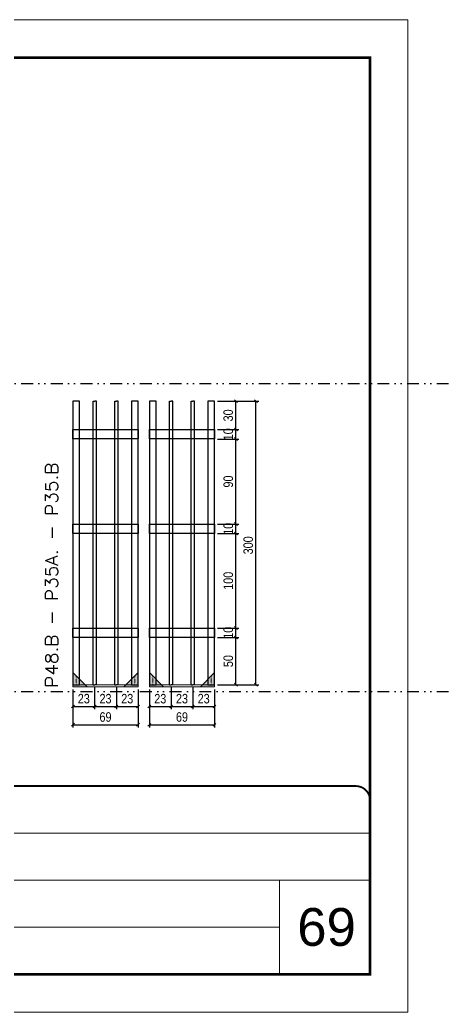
# Model space of a CAD drawing. Header units: millimetres. Extents: x 13777 to 27878, y -21631 to 6985.
# Drawn here: x 15474 to 15922, y -13591 to -12541 of the extents above; entities that cross this region are included whole.
import ezdxf

# ---------------------------------------------------------------- set-up
doc = ezdxf.new("R2010")
doc.units = ezdxf.units.MM
for name, pattern in [('CONTINUO', [0]), ('DASHED', [0.75, 0.5, -0.25]), ('DIVIDE2', [0.625, 0.25, -0.125, 0, -0.125, 0, -0.125]), ('HIDDEN', [0.375, 0.25, -0.125])]:
    doc.linetypes.add(name, pattern=pattern)
for name, color, linetype, lineweight in [('CARIMBO', 255, 'Continuous', 9), ('Folhas', 255, 'Continuous', 9), ('Madeira', 126, 'Continuous', 18), ('Sarr 2.2x7', 40, 'Continuous', 9), ('SARRAFO DE PRESSAO', 251, 'DASHED', 9), ('Texto Seção', 7, 'Continuous', 15)]:
    doc.layers.add(name, color=color, linetype=linetype, lineweight=lineweight)
for name, color, linetype in [('COTA', 241, 'Continuous'), ('Nível', 160, 'Continuous'), ('SARR_2.2x10', 60, 'Continuous'), ('SARR_3.5x7', 81, 'Continuous'), ('SARR_7x7', 40, 'Continuous')]:
    doc.layers.add(name, color=color, linetype=linetype)
doc.styles.add('ARIAL', font='arial.ttf')
doc.styles.add('COTA TECNICA', font='techl___.ttf', dxfattribs={"height": 10})
doc.styles.add('REGUA-120', font='ROMANS.shx', dxfattribs={"height": 15})
doc.dimstyles.new('PAINEL', dxfattribs={"dimtxt": 10, "dimasz": 3, "dimexe": 3, "dimexo": 3, "dimgap": 3, "dimtad": 1, "dimdec": 1, "dimzin": 12, "dimdsep": 46, "dimtxsty": 'COTA TECNICA', "dimblk1": 'OBLIQUE', "dimblk2": 'OBLIQUE', "dimsah": 1, "dimcen": 0.9, "dimclrd": 4, "dimclre": 4, "dimclrt": 240, "dimadec": 1, "dimazin": 3, "dimtfac": 1, "dimtdec": 1, "dimtmove": 0, "dimatfit": 3, "dimfxl": 1, "dimtolj": 1, "dimtzin": 12, "dimarcsym": 0})

# ---------------------------------------------------------------- blocks, each defined once
blk = doc.blocks.new('9999999999')
at = {"color": 30, "linetype": 'CONTINUO'}
for p, q in [((98564.6, 34379.6), (99584, 34379.6)), ((98564.6, 34329.8), (99488, 34329.8)), ((99584, 34329.8), (99488, 34329.8)), ((99488, 34329.8), (99488, 34230.2)), ((98564.6, 34280), (99488, 34280))]:
    blk.add_line(p, q, dxfattribs=at)
at = {"color": 30, "linetype": 'CONTINUO', "const_width": 2}
blk.add_lwpolyline([(99584, 34230.2), (99584, 34414.4, 0.414214), (99569, 34429.4), (98229, 34429.4, 0.414214), (98214, 34414.4), (98214, 34245.2, 0.414214), (98229, 34230.2), (99584, 34230.2)], format="xyb", dxfattribs=at)
at = {"layer": 'Folhas'}
blk.add_lwpolyline([(98139, 34190.2), (99624, 34190.2), (99624, 35240.2), (98139, 35240.2)], close=True, dxfattribs=at)
at = {"layer": 'Folhas', "color": 30, "const_width": 3}
blk.add_lwpolyline([(98214, 34230.2), (99584, 34230.2), (99584, 35200.2), (98214, 35200.2)], close=True, dxfattribs=at)
blk = doc.blocks.new('_Oblique')
at = {"color": 0, "linetype": 'ByBlock', "lineweight": -2}
blk.add_line((-0.5, -0.5), (0.5, 0.5), dxfattribs=at)
blk = doc.blocks.new('*D3135')
at = {"layer": 'COTA', "color": 4, "lineweight": -2, "transparency": 16777216}
for p, q in [((15530.2, -13249.8), (15530.2, -13270.6)), ((15553.2, -13247.6), (15553.2, -13270.6)), ((15530.2, -13267.6), (15553.2, -13267.6))]:
    blk.add_line(p, q, dxfattribs=at)
at = {"layer": 'Defpoints', "color": 0, "transparency": 16777216}
for p in [(15530.2, -13246.8), (15553.2, -13244.6), (15553.2, -13267.6)]:
    blk.add_point(p, dxfattribs=at)
at = {"layer": 'COTA', "color": 4, "lineweight": -2, "transparency": 16777216, "xscale": 3, "yscale": 3, "zscale": 3, "rotation": 180}
blk.add_blockref('_Oblique', (15530.2, -13267.6), dxfattribs=at)
at = {"layer": 'COTA', "color": 4, "lineweight": -2, "transparency": 16777216, "xscale": 3, "yscale": 3, "zscale": 3}
blk.add_blockref('_Oblique', (15553.2, -13267.6), dxfattribs=at)
at = {"layer": 'COTA', "color": 240, "transparency": 16777216, "insert": (15541.7, -13259.4), "char_height": 10, "attachment_point": 5, "style": 'COTA TECNICA'}
blk.add_mtext('\\A1;23', dxfattribs=at)
blk = doc.blocks.new('*D3136')
at = {"layer": 'COTA', "color": 4, "lineweight": -2, "transparency": 16777216}
for p, q in [((15553.2, -13247.6), (15553.2, -13270.6)), ((15576.2, -13247.6), (15576.2, -13270.6)), ((15553.2, -13267.6), (15576.2, -13267.6))]:
    blk.add_line(p, q, dxfattribs=at)
at = {"layer": 'Defpoints', "color": 0, "transparency": 16777216}
for p in [(15553.2, -13244.6), (15576.2, -13244.6), (15576.2, -13267.6)]:
    blk.add_point(p, dxfattribs=at)
at = {"layer": 'COTA', "color": 4, "lineweight": -2, "transparency": 16777216, "xscale": 3, "yscale": 3, "zscale": 3, "rotation": 180}
blk.add_blockref('_Oblique', (15553.2, -13267.6), dxfattribs=at)
at = {"layer": 'COTA', "color": 4, "lineweight": -2, "transparency": 16777216, "xscale": 3, "yscale": 3, "zscale": 3}
blk.add_blockref('_Oblique', (15576.2, -13267.6), dxfattribs=at)
at = {"layer": 'COTA', "color": 240, "transparency": 16777216, "insert": (15564.7, -13259.4), "char_height": 10, "attachment_point": 5, "style": 'COTA TECNICA'}
blk.add_mtext('\\A1;23', dxfattribs=at)
blk = doc.blocks.new('*D3137')
at = {"layer": 'COTA', "color": 4, "lineweight": -2, "transparency": 16777216}
for p, q in [((15576.2, -13247.6), (15576.2, -13270.6)), ((15599.2, -13249.8), (15599.2, -13270.6)), ((15576.2, -13267.6), (15599.2, -13267.6))]:
    blk.add_line(p, q, dxfattribs=at)
at = {"layer": 'Defpoints', "color": 0, "transparency": 16777216}
for p in [(15576.2, -13244.6), (15599.2, -13246.8), (15599.2, -13267.6)]:
    blk.add_point(p, dxfattribs=at)
at = {"layer": 'COTA', "color": 4, "lineweight": -2, "transparency": 16777216, "xscale": 3, "yscale": 3, "zscale": 3, "rotation": 180}
blk.add_blockref('_Oblique', (15576.2, -13267.6), dxfattribs=at)
at = {"layer": 'COTA', "color": 4, "lineweight": -2, "transparency": 16777216, "xscale": 3, "yscale": 3, "zscale": 3}
blk.add_blockref('_Oblique', (15599.2, -13267.6), dxfattribs=at)
at = {"layer": 'COTA', "color": 240, "transparency": 16777216, "insert": (15587.7, -13259.4), "char_height": 10, "attachment_point": 5, "style": 'COTA TECNICA'}
blk.add_mtext('\\A1;23', dxfattribs=at)
blk = doc.blocks.new('*D3138')
at = {"layer": 'COTA', "color": 4, "lineweight": -2, "transparency": 16777216}
for p, q in [((15530.2, -13249.8), (15530.2, -13289.9)), ((15599.2, -13249.8), (15599.2, -13289.9)), ((15530.2, -13286.9), (15599.2, -13286.9))]:
    blk.add_line(p, q, dxfattribs=at)
at = {"layer": 'Defpoints', "color": 0, "transparency": 16777216}
for p in [(15530.2, -13246.8), (15599.2, -13246.8), (15599.2, -13286.9)]:
    blk.add_point(p, dxfattribs=at)
at = {"layer": 'COTA', "color": 4, "lineweight": -2, "transparency": 16777216, "xscale": 3, "yscale": 3, "zscale": 3, "rotation": 180}
blk.add_blockref('_Oblique', (15530.2, -13286.9), dxfattribs=at)
at = {"layer": 'COTA', "color": 4, "lineweight": -2, "transparency": 16777216, "xscale": 3, "yscale": 3, "zscale": 3}
blk.add_blockref('_Oblique', (15599.2, -13286.9), dxfattribs=at)
at = {"layer": 'COTA', "color": 240, "transparency": 16777216, "insert": (15564.7, -13278.8), "char_height": 10, "attachment_point": 5, "style": 'COTA TECNICA'}
blk.add_mtext('\\A1;69', dxfattribs=at)
blk = doc.blocks.new('*D3139')
at = {"layer": 'COTA', "color": 4, "lineweight": -2, "transparency": 16777216}
for p, q in [((15611.2, -13249.8), (15611.2, -13270.6)), ((15634.2, -13247.6), (15634.2, -13270.6)), ((15611.2, -13267.6), (15634.2, -13267.6))]:
    blk.add_line(p, q, dxfattribs=at)
at = {"layer": 'Defpoints', "color": 0, "transparency": 16777216}
for p in [(15611.2, -13246.8), (15634.2, -13244.6), (15634.2, -13267.6)]:
    blk.add_point(p, dxfattribs=at)
at = {"layer": 'COTA', "color": 4, "lineweight": -2, "transparency": 16777216, "xscale": 3, "yscale": 3, "zscale": 3, "rotation": 180}
blk.add_blockref('_Oblique', (15611.2, -13267.6), dxfattribs=at)
at = {"layer": 'COTA', "color": 4, "lineweight": -2, "transparency": 16777216, "xscale": 3, "yscale": 3, "zscale": 3}
blk.add_blockref('_Oblique', (15634.2, -13267.6), dxfattribs=at)
at = {"layer": 'COTA', "color": 240, "transparency": 16777216, "insert": (15622.7, -13259.4), "char_height": 10, "attachment_point": 5, "style": 'COTA TECNICA'}
blk.add_mtext('\\A1;23', dxfattribs=at)
blk = doc.blocks.new('*D3140')
at = {"layer": 'COTA', "color": 4, "lineweight": -2, "transparency": 16777216}
for p, q in [((15634.2, -13247.6), (15634.2, -13270.6)), ((15657.2, -13247.6), (15657.2, -13270.6)), ((15634.2, -13267.6), (15657.2, -13267.6))]:
    blk.add_line(p, q, dxfattribs=at)
at = {"layer": 'Defpoints', "color": 0, "transparency": 16777216}
for p in [(15634.2, -13244.6), (15657.2, -13244.6), (15657.2, -13267.6)]:
    blk.add_point(p, dxfattribs=at)
at = {"layer": 'COTA', "color": 4, "lineweight": -2, "transparency": 16777216, "xscale": 3, "yscale": 3, "zscale": 3, "rotation": 180}
blk.add_blockref('_Oblique', (15634.2, -13267.6), dxfattribs=at)
at = {"layer": 'COTA', "color": 4, "lineweight": -2, "transparency": 16777216, "xscale": 3, "yscale": 3, "zscale": 3}
blk.add_blockref('_Oblique', (15657.2, -13267.6), dxfattribs=at)
at = {"layer": 'COTA', "color": 240, "transparency": 16777216, "insert": (15645.7, -13259.4), "char_height": 10, "attachment_point": 5, "style": 'COTA TECNICA'}
blk.add_mtext('\\A1;23', dxfattribs=at)
blk = doc.blocks.new('*D3141')
at = {"layer": 'COTA', "color": 4, "lineweight": -2, "transparency": 16777216}
for p, q in [((15657.2, -13247.6), (15657.2, -13270.6)), ((15680.2, -13249.8), (15680.2, -13270.6)), ((15657.2, -13267.6), (15680.2, -13267.6))]:
    blk.add_line(p, q, dxfattribs=at)
at = {"layer": 'Defpoints', "color": 0, "transparency": 16777216}
for p in [(15657.2, -13244.6), (15680.2, -13246.8), (15680.2, -13267.6)]:
    blk.add_point(p, dxfattribs=at)
at = {"layer": 'COTA', "color": 4, "lineweight": -2, "transparency": 16777216, "xscale": 3, "yscale": 3, "zscale": 3, "rotation": 180}
blk.add_blockref('_Oblique', (15657.2, -13267.6), dxfattribs=at)
at = {"layer": 'COTA', "color": 4, "lineweight": -2, "transparency": 16777216, "xscale": 3, "yscale": 3, "zscale": 3}
blk.add_blockref('_Oblique', (15680.2, -13267.6), dxfattribs=at)
at = {"layer": 'COTA', "color": 240, "transparency": 16777216, "insert": (15668.7, -13259.4), "char_height": 10, "attachment_point": 5, "style": 'COTA TECNICA'}
blk.add_mtext('\\A1;23', dxfattribs=at)
blk = doc.blocks.new('*D3142')
at = {"layer": 'COTA', "color": 4, "lineweight": -2, "transparency": 16777216}
for p, q in [((15611.2, -13249.8), (15611.2, -13290)), ((15680.2, -13249.8), (15680.2, -13290)), ((15611.2, -13287), (15680.2, -13287))]:
    blk.add_line(p, q, dxfattribs=at)
at = {"layer": 'Defpoints', "color": 0, "transparency": 16777216}
for p in [(15611.2, -13246.8), (15680.2, -13246.8), (15680.2, -13287)]:
    blk.add_point(p, dxfattribs=at)
at = {"layer": 'COTA', "color": 4, "lineweight": -2, "transparency": 16777216, "xscale": 3, "yscale": 3, "zscale": 3, "rotation": 180}
blk.add_blockref('_Oblique', (15611.2, -13287), dxfattribs=at)
at = {"layer": 'COTA', "color": 4, "lineweight": -2, "transparency": 16777216, "xscale": 3, "yscale": 3, "zscale": 3}
blk.add_blockref('_Oblique', (15680.2, -13287), dxfattribs=at)
at = {"layer": 'COTA', "color": 240, "transparency": 16777216, "insert": (15645.7, -13278.8), "char_height": 10, "attachment_point": 5, "style": 'COTA TECNICA'}
blk.add_mtext('\\A1;69', dxfattribs=at)
blk = doc.blocks.new('*D3128')
at = {"layer": 'COTA', "color": 4, "lineweight": -2, "transparency": 16777216}
for p, q in [((15683.2, -13194.6), (15705.9, -13194.6)), ((15702.9, -13244.6), (15702.9, -13194.6)), ((15683.2, -13244.6), (15705.9, -13244.6))]:
    blk.add_line(p, q, dxfattribs=at)
at = {"layer": 'Defpoints', "color": 0, "transparency": 16777216}
for p in [(15680.2, -13194.6), (15702.9, -13194.6), (15680.2, -13244.6)]:
    blk.add_point(p, dxfattribs=at)
at = {"layer": 'COTA', "color": 4, "lineweight": -2, "transparency": 16777216, "xscale": 3, "yscale": 3, "zscale": 3}
for p, rotation in [((15702.9, -13194.6), 90), ((15702.9, -13244.6), 270)]:
    blk.add_blockref('_Oblique', p, dxfattribs=dict(at, rotation=rotation))
at = {"layer": 'COTA', "color": 240, "transparency": 16777216, "insert": (15694.8, -13219.6), "char_height": 10, "attachment_point": 5, "rotation": 90, "style": 'COTA TECNICA'}
blk.add_mtext('\\A1;50', dxfattribs=at)
blk = doc.blocks.new('*D3129')
at = {"layer": 'COTA', "color": 4, "lineweight": -2, "transparency": 16777216}
for p, q in [((15683.2, -13184.6), (15705.9, -13184.6)), ((15702.9, -13194.6), (15702.9, -13184.6)), ((15683.2, -13194.6), (15705.9, -13194.6))]:
    blk.add_line(p, q, dxfattribs=at)
at = {"layer": 'Defpoints', "color": 0, "transparency": 16777216}
for p in [(15680.2, -13184.6), (15702.9, -13184.6), (15680.2, -13194.6)]:
    blk.add_point(p, dxfattribs=at)
at = {"layer": 'COTA', "color": 4, "lineweight": -2, "transparency": 16777216, "xscale": 3, "yscale": 3, "zscale": 3}
for p, rotation in [((15702.9, -13184.6), 90), ((15702.9, -13194.6), 270)]:
    blk.add_blockref('_Oblique', p, dxfattribs=dict(at, rotation=rotation))
at = {"layer": 'COTA', "color": 240, "transparency": 16777216, "insert": (15694.8, -13189.6), "char_height": 10, "attachment_point": 5, "rotation": 90, "style": 'COTA TECNICA'}
blk.add_mtext('\\A1;10', dxfattribs=at)
blk = doc.blocks.new('*D3130')
at = {"layer": 'COTA', "color": 4, "lineweight": -2, "transparency": 16777216}
for p, q in [((15683.2, -13084.6), (15705.9, -13084.6)), ((15702.9, -13184.6), (15702.9, -13084.6)), ((15683.2, -13184.6), (15705.9, -13184.6))]:
    blk.add_line(p, q, dxfattribs=at)
at = {"layer": 'Defpoints', "color": 0, "transparency": 16777216}
for p in [(15680.2, -13084.6), (15702.9, -13084.6), (15680.2, -13184.6)]:
    blk.add_point(p, dxfattribs=at)
at = {"layer": 'COTA', "color": 4, "lineweight": -2, "transparency": 16777216, "xscale": 3, "yscale": 3, "zscale": 3}
for p, rotation in [((15702.9, -13084.6), 90), ((15702.9, -13184.6), 270)]:
    blk.add_blockref('_Oblique', p, dxfattribs=dict(at, rotation=rotation))
at = {"layer": 'COTA', "color": 240, "transparency": 16777216, "insert": (15694.8, -13134.6), "char_height": 10, "attachment_point": 5, "rotation": 90, "style": 'COTA TECNICA'}
blk.add_mtext('\\A1;100', dxfattribs=at)
blk = doc.blocks.new('*D3131')
at = {"layer": 'COTA', "color": 4, "lineweight": -2, "transparency": 16777216}
for p, q in [((15683.2, -13074.6), (15705.9, -13074.6)), ((15702.9, -13084.6), (15702.9, -13074.6)), ((15683.2, -13084.6), (15705.9, -13084.6))]:
    blk.add_line(p, q, dxfattribs=at)
at = {"layer": 'Defpoints', "color": 0, "transparency": 16777216}
for p in [(15680.2, -13074.6), (15702.9, -13074.6), (15680.2, -13084.6)]:
    blk.add_point(p, dxfattribs=at)
at = {"layer": 'COTA', "color": 4, "lineweight": -2, "transparency": 16777216, "xscale": 3, "yscale": 3, "zscale": 3}
for p, rotation in [((15702.9, -13074.6), 90), ((15702.9, -13084.6), 270)]:
    blk.add_blockref('_Oblique', p, dxfattribs=dict(at, rotation=rotation))
at = {"layer": 'COTA', "color": 240, "transparency": 16777216, "insert": (15694.8, -13079.6), "char_height": 10, "attachment_point": 5, "rotation": 90, "style": 'COTA TECNICA'}
blk.add_mtext('\\A1;10', dxfattribs=at)
blk = doc.blocks.new('*D3132')
at = {"layer": 'COTA', "color": 4, "lineweight": -2, "transparency": 16777216}
for p, q in [((15683.2, -12984.6), (15705.9, -12984.6)), ((15702.9, -13074.6), (15702.9, -12984.6)), ((15683.2, -13074.6), (15705.9, -13074.6))]:
    blk.add_line(p, q, dxfattribs=at)
at = {"layer": 'Defpoints', "color": 0, "transparency": 16777216}
for p in [(15680.2, -12984.6), (15702.9, -12984.6), (15680.2, -13074.6)]:
    blk.add_point(p, dxfattribs=at)
at = {"layer": 'COTA', "color": 4, "lineweight": -2, "transparency": 16777216, "xscale": 3, "yscale": 3, "zscale": 3}
for p, rotation in [((15702.9, -12984.6), 90), ((15702.9, -13074.6), 270)]:
    blk.add_blockref('_Oblique', p, dxfattribs=dict(at, rotation=rotation))
at = {"layer": 'COTA', "color": 240, "transparency": 16777216, "insert": (15694.8, -13029.6), "char_height": 10, "attachment_point": 5, "rotation": 90, "style": 'COTA TECNICA'}
blk.add_mtext('\\A1;90', dxfattribs=at)
blk = doc.blocks.new('*D3133')
at = {"layer": 'COTA', "color": 4, "lineweight": -2, "transparency": 16777216}
for p, q in [((15683.2, -12944.6), (15727.1, -12944.6)), ((15724.1, -13244.6), (15724.1, -12944.6)), ((15683.2, -13244.6), (15727.1, -13244.6))]:
    blk.add_line(p, q, dxfattribs=at)
at = {"layer": 'Defpoints', "color": 0, "transparency": 16777216}
for p in [(15680.2, -12944.6), (15724.1, -12944.6), (15680.2, -13244.6)]:
    blk.add_point(p, dxfattribs=at)
at = {"layer": 'COTA', "color": 4, "lineweight": -2, "transparency": 16777216, "xscale": 3, "yscale": 3, "zscale": 3}
for p, rotation in [((15724.1, -12944.6), 90), ((15724.1, -13244.6), 270)]:
    blk.add_blockref('_Oblique', p, dxfattribs=dict(at, rotation=rotation))
at = {"layer": 'COTA', "color": 240, "transparency": 16777216, "insert": (15715.9, -13097.1), "char_height": 10, "attachment_point": 5, "rotation": 90, "style": 'COTA TECNICA'}
blk.add_mtext('\\A1;300', dxfattribs=at)
blk = doc.blocks.new('*D3134')
at = {"layer": 'COTA', "color": 4, "lineweight": -2, "transparency": 16777216}
for p, q in [((15683.2, -12974.6), (15705.9, -12974.6)), ((15702.9, -12984.6), (15702.9, -12974.6)), ((15683.2, -12984.6), (15705.9, -12984.6))]:
    blk.add_line(p, q, dxfattribs=at)
at = {"layer": 'Defpoints', "color": 0, "transparency": 16777216}
for p in [(15680.2, -12974.6), (15702.9, -12974.6), (15680.2, -12984.6)]:
    blk.add_point(p, dxfattribs=at)
at = {"layer": 'COTA', "color": 4, "lineweight": -2, "transparency": 16777216, "xscale": 3, "yscale": 3, "zscale": 3}
for p, rotation in [((15702.9, -12974.6), 90), ((15702.9, -12984.6), 270)]:
    blk.add_blockref('_Oblique', p, dxfattribs=dict(at, rotation=rotation))
at = {"layer": 'COTA', "color": 240, "transparency": 16777216, "insert": (15694.8, -12979.6), "char_height": 10, "attachment_point": 5, "rotation": 90, "style": 'COTA TECNICA'}
blk.add_mtext('\\A1;10', dxfattribs=at)
blk = doc.blocks.new('*D3143')
at = {"layer": 'COTA', "color": 4, "lineweight": -2, "transparency": 16777216}
for p, q in [((15683.2, -12944.6), (15705.9, -12944.6)), ((15702.9, -12974.6), (15702.9, -12944.6)), ((15683.2, -12974.6), (15705.9, -12974.6))]:
    blk.add_line(p, q, dxfattribs=at)
at = {"layer": 'Defpoints', "color": 0, "transparency": 16777216}
for p in [(15680.2, -12944.6), (15702.9, -12944.6), (15680.2, -12974.6)]:
    blk.add_point(p, dxfattribs=at)
at = {"layer": 'COTA', "color": 4, "lineweight": -2, "transparency": 16777216, "xscale": 3, "yscale": 3, "zscale": 3}
for p, rotation in [((15702.9, -12944.6), 90), ((15702.9, -12974.6), 270)]:
    blk.add_blockref('_Oblique', p, dxfattribs=dict(at, rotation=rotation))
at = {"layer": 'COTA', "color": 240, "transparency": 16777216, "insert": (15694.7, -12959.6), "char_height": 10, "attachment_point": 5, "rotation": 90, "style": 'COTA TECNICA'}
blk.add_mtext('\\A1;30', dxfattribs=at)

msp = doc.modelspace()

# ---------------------------------------------------------------- hatches: boundary and pattern name
at = {"layer": 'Madeira'}
h = msp.add_hatch(color=252, dxfattribs=at)
h.dxf.hatch_style = 2
h.paths.add_polyline_path([(15530.24, -13231.77), (15530.24, -13246.77), (15545.24, -13246.77)])
h = msp.add_hatch(color=252, dxfattribs=at)
h.dxf.hatch_style = 2
h.paths.add_polyline_path([(15599.24, -13231.77), (15599.24, -13246.77), (15584.24, -13246.77)])
h = msp.add_hatch(color=252, dxfattribs=at)
h.dxf.hatch_style = 2
h.paths.add_polyline_path([(15611.22, -13231.8), (15611.22, -13246.8), (15626.22, -13246.8)])
h = msp.add_hatch(color=252, dxfattribs=at)
h.dxf.hatch_style = 2
h.paths.add_polyline_path([(15680.22, -13231.8), (15680.22, -13246.8), (15665.22, -13246.8)])

# ---------------------------------------------------------------- linework, layer by layer
at = {"layer": 'Madeira', "color": 250, "linetype": 'HIDDEN'}
for p, q in [((15533.74, -13235.27), (15533.74, -13244.57)), ((15595.74, -13235.27), (15595.74, -13244.57)), ((15614.72, -13235.3), (15614.72, -13244.6)), ((15676.72, -13235.3), (15676.72, -13244.6)), ((15540.07, -13244.57), (15530.24, -13244.57)), ((15540.07, -13244.57), (15530.24, -13244.57)), ((15589.4, -13244.57), (15599.24, -13244.57)), ((15589.4, -13244.57), (15599.24, -13244.57)), ((15621.06, -13244.6), (15611.22, -13244.6)), ((15621.06, -13244.6), (15611.22, -13244.6)), ((15670.39, -13244.6), (15680.22, -13244.6)), ((15670.39, -13244.6), (15680.22, -13244.6))]:
    msp.add_line(p, q, dxfattribs=at)
at = {"layer": 'Madeira', "color": 1, "linetype": 'HIDDEN'}
for p, q in [((15533.74, -13235.27), (15533.74, -13244.57)), ((15537.24, -13238.77), (15537.24, -13244.57)), ((15595.74, -13235.27), (15595.74, -13244.57)), ((15614.72, -13235.3), (15614.72, -13244.6)), ((15618.22, -13238.8), (15618.22, -13244.6)), ((15676.72, -13235.3), (15676.72, -13244.6)), ((15546.04, -13244.57), (15530.24, -13244.57)), ((15579.44, -13244.57), (15599.24, -13244.57)), ((15627.02, -13244.6), (15611.22, -13244.6)), ((15660.42, -13244.6), (15680.22, -13244.6))]:
    msp.add_line(p, q, dxfattribs=at)
at = {"layer": 'Madeira', "color": 250}
for p, q in [((15530.24, -13244.57), (15530.24, -13246.77)), ((15530.24, -13244.57), (15530.24, -13246.77)), ((15530.24, -13244.57), (15530.24, -13246.77)), ((15611.22, -13244.6), (15611.22, -13246.8)), ((15611.22, -13244.6), (15611.22, -13246.8)), ((15611.22, -13244.6), (15611.22, -13246.8))]:
    msp.add_line(p, q, dxfattribs=at)
at = {"layer": 'Madeira', "color": 0}
for points in [[(15530.24, -13231.77), (15530.24, -13246.77), (15545.24, -13246.77), (15530.24, -13231.77)], [(15599.24, -13231.77), (15599.24, -13246.77), (15584.24, -13246.77), (15599.24, -13231.77)], [(15611.22, -13231.8), (15611.22, -13246.8), (15626.22, -13246.8), (15611.22, -13231.8)], [(15680.22, -13231.8), (15680.22, -13246.8), (15665.22, -13246.8), (15680.22, -13231.8)]]:
    msp.add_lwpolyline(points, dxfattribs=at)
at = {"layer": 'Nível', "color": 4, "linetype": 'DIVIDE2', "ltscale": 50}
for p, q in [((13777.11, -12925.77), (21531.15, -12925.77)), ((13777.11, -13251.77), (21531.15, -13251.77))]:
    msp.add_line(p, q, dxfattribs=at)
at = {"layer": 'Sarr 2.2x7'}
for points in [[(15599.24, -13244.57), (15530.24, -13244.57), (15530.24, -13246.77), (15599.24, -13246.77)], [(15599.24, -13244.57), (15530.24, -13244.57), (15530.24, -13246.77), (15599.24, -13246.77)], [(15680.22, -13244.6), (15611.22, -13244.6), (15611.22, -13246.8), (15680.22, -13246.8)], [(15680.22, -13244.6), (15611.22, -13244.6), (15611.22, -13246.8), (15680.22, -13246.8)]]:
    msp.add_lwpolyline(points, close=True, dxfattribs=at)
at = {"layer": 'SARR_2.2x10'}
for points in [[(15530.24, -12974.53), (15599.24, -12974.53), (15599.24, -12984.53), (15530.24, -12984.53)], [(15530.24, -12974.53), (15599.24, -12974.53), (15599.24, -12984.53), (15530.24, -12984.53)], [(15611.22, -12974.57), (15680.22, -12974.57), (15680.22, -12984.57), (15611.22, -12984.57)], [(15611.22, -12974.57), (15680.22, -12974.57), (15680.22, -12984.57), (15611.22, -12984.57)], [(15530.24, -13074.57), (15599.24, -13074.57), (15599.24, -13084.57), (15530.24, -13084.57)], [(15530.24, -13074.57), (15599.24, -13074.57), (15599.24, -13084.57), (15530.24, -13084.57)], [(15611.22, -13074.6), (15680.22, -13074.6), (15680.22, -13084.6), (15611.22, -13084.6)], [(15611.22, -13074.6), (15680.22, -13074.6), (15680.22, -13084.6), (15611.22, -13084.6)], [(15530.24, -13184.57), (15599.24, -13184.57), (15599.24, -13194.57), (15530.24, -13194.57)], [(15530.24, -13184.57), (15599.24, -13184.57), (15599.24, -13194.57), (15530.24, -13194.57)], [(15611.22, -13184.6), (15680.22, -13184.6), (15680.22, -13194.6), (15611.22, -13194.6)], [(15611.22, -13184.6), (15680.22, -13184.6), (15680.22, -13194.6), (15611.22, -13194.6)]]:
    msp.add_lwpolyline(points, close=True, dxfattribs=at)
at = {"layer": 'SARR_3.5x7'}
for p, q in [((15551.49, -13244.57), (15551.49, -12944.53)), ((15551.49, -12944.53), (15553.24, -12944.53)), ((15551.49, -13244.57), (15551.49, -12944.53)), ((15551.49, -12944.53), (15553.24, -12944.53)), ((15554.99, -12944.53), (15553.24, -12944.53)), ((15554.99, -12944.53), (15553.24, -12944.53)), ((15554.99, -13244.57), (15554.99, -12944.53)), ((15554.99, -13244.57), (15554.99, -12944.53)), ((15574.61, -13244.57), (15574.61, -12944.53)), ((15574.61, -12944.53), (15576.36, -12944.53)), ((15574.61, -13244.57), (15574.61, -12944.53)), ((15574.61, -12944.53), (15576.36, -12944.53)), ((15578.11, -12944.53), (15576.36, -12944.53)), ((15578.11, -12944.53), (15576.36, -12944.53)), ((15578.11, -13244.57), (15578.11, -12944.53)), ((15578.11, -13244.57), (15578.11, -12944.53)), ((15632.47, -13244.6), (15632.48, -12944.57)), ((15632.47, -13244.6), (15632.48, -12944.57)), ((15632.48, -12944.57), (15634.23, -12944.57)), ((15632.48, -12944.57), (15634.23, -12944.57)), ((15635.98, -12944.57), (15634.23, -12944.57)), ((15635.98, -12944.57), (15634.23, -12944.57)), ((15635.97, -13244.6), (15635.98, -12944.57)), ((15635.97, -13244.6), (15635.98, -12944.57)), ((15655.6, -13244.6), (15655.6, -12944.57)), ((15655.6, -12944.57), (15657.35, -12944.57)), ((15655.6, -13244.6), (15655.6, -12944.57)), ((15655.6, -12944.57), (15657.35, -12944.57)), ((15659.1, -12944.57), (15657.35, -12944.57)), ((15659.1, -12944.57), (15657.35, -12944.57)), ((15659.1, -13244.6), (15659.1, -12944.57)), ((15659.1, -13244.6), (15659.1, -12944.57)), ((15551.49, -13244.57), (15553.24, -13244.57)), ((15551.49, -13244.57), (15553.24, -13244.57)), ((15554.99, -13244.57), (15553.24, -13244.57)), ((15554.99, -13244.57), (15553.24, -13244.57)), ((15574.61, -13244.57), (15576.36, -13244.57)), ((15574.61, -13244.57), (15576.36, -13244.57)), ((15578.11, -13244.57), (15576.36, -13244.57)), ((15578.11, -13244.57), (15576.36, -13244.57)), ((15632.47, -13244.6), (15634.22, -13244.6)), ((15632.47, -13244.6), (15634.22, -13244.6)), ((15635.97, -13244.6), (15634.22, -13244.6)), ((15635.97, -13244.6), (15634.22, -13244.6)), ((15655.6, -13244.6), (15657.35, -13244.6)), ((15655.6, -13244.6), (15657.35, -13244.6)), ((15659.1, -13244.6), (15657.35, -13244.6)), ((15659.1, -13244.6), (15657.35, -13244.6))]:
    msp.add_line(p, q, dxfattribs=at)
at = {"layer": 'SARR_7x7'}
for points in [[(15530.24, -13244.57), (15537.24, -13244.57), (15537.24, -12944.53), (15530.24, -12944.53)], [(15530.24, -13244.57), (15537.24, -13244.57), (15537.24, -12944.53), (15530.24, -12944.53)], [(15592.24, -13244.57), (15599.24, -13244.57), (15599.24, -12944.53), (15592.24, -12944.53)], [(15592.24, -13244.57), (15599.24, -13244.57), (15599.24, -12944.53), (15592.24, -12944.53)], [(15611.22, -13244.6), (15618.22, -13244.6), (15618.23, -12944.57), (15611.23, -12944.57)], [(15611.22, -13244.6), (15618.22, -13244.6), (15618.23, -12944.57), (15611.23, -12944.57)], [(15673.22, -13244.6), (15680.22, -13244.6), (15680.23, -12944.57), (15673.23, -12944.57)], [(15673.22, -13244.6), (15680.22, -13244.6), (15680.23, -12944.57), (15673.23, -12944.57)]]:
    msp.add_lwpolyline(points, close=True, dxfattribs=at)

# ---------------------------------------------------------------- block references
at = {"layer": 'SARRAFO DE PRESSAO', "color": 6, "linetype": 'ByBlock'}
msp.add_blockref('9999999999', (-83739.01, -47781.25), dxfattribs=at)

# ---------------------------------------------------------------- texts
at = {"layer": 'CARIMBO', "style": 'ARIAL'}
msp.add_text('69', height=40, dxfattribs=at).set_placement((15767.83, -13520.91))
at = {"layer": 'Texto Seção', "style": 'REGUA-120', "width": 1.1}
msp.add_text('P48.B - P35A. - P35.B', height=13, rotation=90, dxfattribs=at).set_placement((15514.24, -13247.88))

# ---------------------------------------------------------------- dimensions: what is measured, and where the dimension line sits
at = {"layer": 'COTA'}
dim = msp.add_linear_dim(base=(15702.92, -12944.57), p1=(15680.22, -12974.57), p2=(15680.22, -12944.57), angle=90, dimstyle='PAINEL', dxfattribs=at)
dim.commit()
dim.dimension.update_dxf_attribs({"geometry": '*D3143', "text_midpoint": (15694.7, -12959.57)})
for base, p1, p2, picture, middle in [((15724.14, -12944.6), (15680.22, -13244.64), (15680.22, -12944.6), '*D3133', (15724.14, -13097.12)), ((15702.92, -12974.57), (15680.22, -12984.57), (15680.22, -12974.57), '*D3134', (15702.92, -12979.57)), ((15702.92, -13074.6), (15680.22, -13084.6), (15680.22, -13074.6), '*D3131', (15702.92, -13079.6)), ((15702.92, -13184.6), (15680.22, -13194.6), (15680.22, -13184.6), '*D3129', (15702.92, -13189.6))]:
    dim = msp.add_linear_dim(base=base, p1=p1, p2=p2, angle=90, dimstyle='PAINEL', override={"dimtmove": 1}, dxfattribs=at)
    dim.commit()
    dim.dimension.update_dxf_attribs({"geometry": picture, "text_midpoint": middle, "dimtype": 160})
for base, p1, p2, picture, middle in [((15702.92, -12984.57), (15680.22, -13074.6), (15680.22, -12984.57), '*D3132', (15694.79, -13029.58)), ((15702.92, -13084.6), (15680.22, -13184.6), (15680.22, -13084.6), '*D3130', (15694.82, -13134.6)), ((15702.92, -13194.6), (15680.22, -13244.6), (15680.22, -13194.6), '*D3128', (15694.81, -13219.6))]:
    dim = msp.add_linear_dim(base=base, p1=p1, p2=p2, angle=90, dimstyle='PAINEL', override={"dimtmove": 1}, dxfattribs=at)
    dim.commit()
    dim.dimension.update_dxf_attribs({"geometry": picture, "text_midpoint": middle})
for base, p1, p2, picture, middle in [((15553.24, -13267.59), (15530.24, -13246.77), (15553.24, -13244.57), '*D3135', (15541.74, -13259.37)), ((15599.24, -13286.94), (15530.24, -13246.77), (15599.24, -13246.77), '*D3138', (15564.74, -13278.81)), ((15576.24, -13267.59), (15553.24, -13244.57), (15576.24, -13244.57), '*D3136', (15564.74, -13259.37)), ((15599.24, -13267.59), (15576.24, -13244.57), (15599.24, -13246.77), '*D3137', (15587.74, -13259.37)), ((15634.22, -13267.62), (15611.22, -13246.8), (15634.22, -13244.6), '*D3139', (15622.72, -13259.4)), ((15680.22, -13286.98), (15611.22, -13246.8), (15680.22, -13246.8), '*D3142', (15645.72, -13278.85)), ((15657.22, -13267.62), (15634.22, -13244.6), (15657.22, -13244.6), '*D3140', (15645.72, -13259.4)), ((15680.22, -13267.62), (15657.22, -13244.6), (15680.22, -13246.8), '*D3141', (15668.72, -13259.4))]:
    dim = msp.add_linear_dim(base=base, p1=p1, p2=p2, dimstyle='PAINEL', override={"dimtmove": 1}, dxfattribs=at)
    dim.commit()
    dim.dimension.update_dxf_attribs({"geometry": picture, "text_midpoint": middle})

doc.saveas('drawing.dxf')
